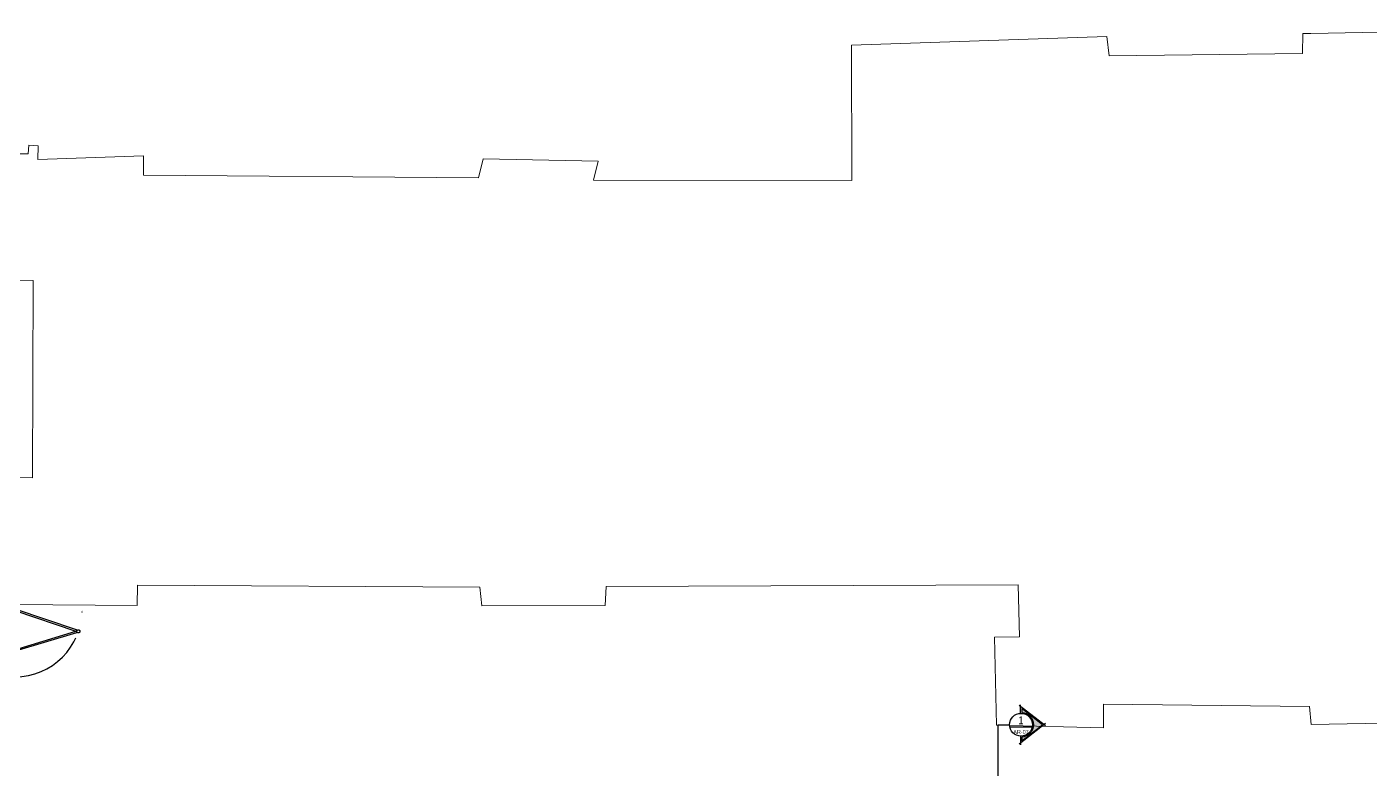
# Model space of a CAD drawing. Extents: x -28 to 131, y -33 to 63.
# Drawn here: x -4.33 to 39.73, y 38.71 to 63.03 of the extents above; entities that cross this region are included whole.
import ezdxf
from ezdxf.enums import TextEntityAlignment as Align

# ---------------------------------------------------------------- set-up
doc = ezdxf.new("R2010")
doc.units = 0
doc.header["$LTSCALE"] = 10
for name, pattern in [('HIDDEN', [0.375, 0.25, -0.125]), ('PHANTOM', [63.5, 31.75, -6.35, 6.35, -6.35, 6.35, -6.35]), ('PHANTOM2', [1.25, 0.625, -0.125, 0.125, -0.125, 0.125, -0.125])]:
    doc.linetypes.add(name, pattern=pattern)
for name, color, linetype in [('arq-indicacion de corte', 5, 'PHANTOM2'), ('arq-portón', 1, 'HIDDEN'), ('arq-proyeccion edificios anexos', 8, 'Continuous')]:
    doc.layers.add(name, color=color, linetype=linetype)
doc.styles.add('MADAY 2', font='ARIALN.TTF')

# ---------------------------------------------------------------- blocks, each defined once
blk = doc.blocks.new('*U163')
blk.add_hatch(color=253).paths.add_polyline_path([(0.022, 0.405), (0.022, 0.532), (0.703, 0), (0.022, -0.532), (0.022, -0.405, 0.947861)])
at = {"color": 2, "linetype": 'Continuous', "ltscale": 3}
for p, q in [((0.801, -0.035), (-0.056, 0.634)), ((-0.011, 0.372), (-0.011, 0.656)), ((0.801, 0.035), (-0.056, -0.634)), ((-0.366, -0.066), (0.366, -0.066)), ((-0.011, -0.372), (-0.011, -0.656))]:
    blk.add_line(p, q, dxfattribs=at)
at = {"ltscale": 3}
blk.add_line((-0.762, 0), (-0.372, 0), dxfattribs=at)
at = {"color": 2, "linetype": 'Continuous', "ltscale": 3}
blk.add_lwpolyline([(0.022, -0.405), (0.022, -0.532), (0.703, 0), (0.022, 0.532), (0.022, 0.405, -0.947861)], format="xyb", close=True, dxfattribs=at)
blk.add_circle((0, 0), 0.372, dxfattribs=at)
at = {"color": 3, "ltscale": 3, "style": 'MADAY 2'}
blk.add_attdef('CORTE', text='', height=0.263, dxfattribs=at).set_placement((0, 0.143), align=Align.MIDDLE)
at = {"color": 1, "ltscale": 3, "style": 'MADAY 2'}
blk.add_attdef('LAMINA', text='', height=0.15, dxfattribs=at).set_placement((0, -0.238), align=Align.MIDDLE)
blk = doc.blocks.new('portón planta')
at = {"color": 2}
for points in [[(0, 9.2), (0.15, 9.2), (0.15, 9.05), (0, 9.05)], [(0, 0), (0.15, 0), (0.15, 0.15), (0, 0.15)], [(1.125, 0.15), (1.225, 0.15), (1.225, 0), (1.125, 0)]]:
    blk.add_lwpolyline(points, close=True, dxfattribs=at)
at = {"color": 1}
for points in [[(0.1, 6.9), (0.1, 9.016, 1), (0.05, 9.016), (0.05, 6.9, 1)], [(0.1, 6.742), (0.1, 4.65, -1), (0.05, 4.65), (0.05, 6.742, -1)], [(0.1, 2.46), (0.1, 4.55, 1), (0.05, 4.55), (0.05, 2.46, 1)], [(0.1, 2.302), (0.1, 0.184, -1), (0.05, 0.184), (0.05, 2.302, -1)], [(1.092, 0.1), (0.184, 0.1, 1), (0.184, 0.05), (1.092, 0.05, 1)]]:
    blk.add_lwpolyline(points, format="xyb", close=True, dxfattribs=at)
at = {"color": 8, "linetype": 'PHANTOM'}
for points in [[(2.087, 8.359), (0.083, 9.04, 1), (0.067, 8.992), (2.071, 8.312, 1)], [(2.085, 8.263), (0.081, 7.661, -1), (0.067, 7.709), (2.071, 8.311, -1)], [(2.085, 0.937), (0.081, 1.539, 1), (0.067, 1.491), (2.071, 0.889, 1)], [(2.087, 0.841), (0.083, 0.16, -1), (0.067, 0.208), (2.071, 0.888, -1)]]:
    blk.add_lwpolyline(points, format="xyb", close=True, dxfattribs=at)
for centre in [(2.153, 8.31), (2.153, 0.89)]:
    blk.add_circle(centre, 0.05, dxfattribs=at)
at = {"color": 2}
for centre in [(0.075, 6.821), (0.075, 2.381)]:
    blk.add_circle(centre, 0.05, dxfattribs=at)
at = {"color": 1}
for centre, start, end in [((0.075, 9.016), 270, 0), ((0.075, 0.184), 0, 90)]:
    blk.add_arc(centre, 2.197, start, end, dxfattribs=at)
for points in [[(2.252, 8.917), (2.272, 9.016), (2.285, 8.916)], [(2.252, 0.283), (2.272, 0.184), (2.285, 0.284)]]:
    blk.add_solid(points, dxfattribs=at)

msp = doc.modelspace()

# ---------------------------------------------------------------- linework, layer by layer
at = {"layer": 'arq-indicacion de corte', "ltscale": 3}
msp.add_line((27.513, 40.166), (27.513, -7.908), dxfattribs=at)
at = {"layer": 'arq-proyeccion edificios anexos', "lineweight": 0, "flags": 128}
for points in [[(49.083, 63.031), (37.782, 62.809), (37.513, 62.813), (37.504, 62.156), (31.168, 62.082), (31.094, 62.711), (22.719, 62.427), (22.722, 57.996), (14.259, 58.008), (14.411, 58.626), (10.64, 58.708), (10.489, 58.09), (-0.506, 58.173), (-0.501, 58.81), (-3.971, 58.683), (-3.954, 59.13), (-4.262, 59.157), (-4.288, 58.867), (-4.668, 58.871)], [(-4.719, 54.732), (-4.121, 54.726), (-4.142, 48.256), (-4.799, 48.264)], [(-4.851, 44.108), (-0.705, 44.067), (-0.701, 44.738), (10.529, 44.67), (10.588, 44.059), (14.634, 44.075), (14.669, 44.691), (28.186, 44.754), (28.226, 43.049), (27.401, 43.03), (27.468, 40.156), (30.976, 40.066), (30.986, 40.841), (37.733, 40.758), (37.788, 40.171), (40.147, 40.22)]]:
    msp.add_lwpolyline(points, dxfattribs=at)

# ---------------------------------------------------------------- block references
at = {"layer": 'arq-indicacion de corte', "ltscale": 3}
ref = msp.add_blockref('*U163', (28.275, 40.166), dxfattribs=at)
ref.add_attrib('CORTE', '1', dxfattribs={"layer": '0', "color": 3, "ltscale": 3, "height": 0.263, "style": 'MADAY 2'}).set_placement((28.275, 40.309), align=Align.MIDDLE)
ref.add_attrib('LAMINA', 'AR-07', dxfattribs={"layer": '0', "color": 1, "ltscale": 3, "height": 0.13, "style": 'MADAY 2'}).set_placement((28.275, 39.928), align=Align.MIDDLE)
at = {"layer": 'arq-portón'}
msp.add_blockref('portón planta', (-4.79, 34.915), dxfattribs=at)

doc.saveas('drawing.dxf')
